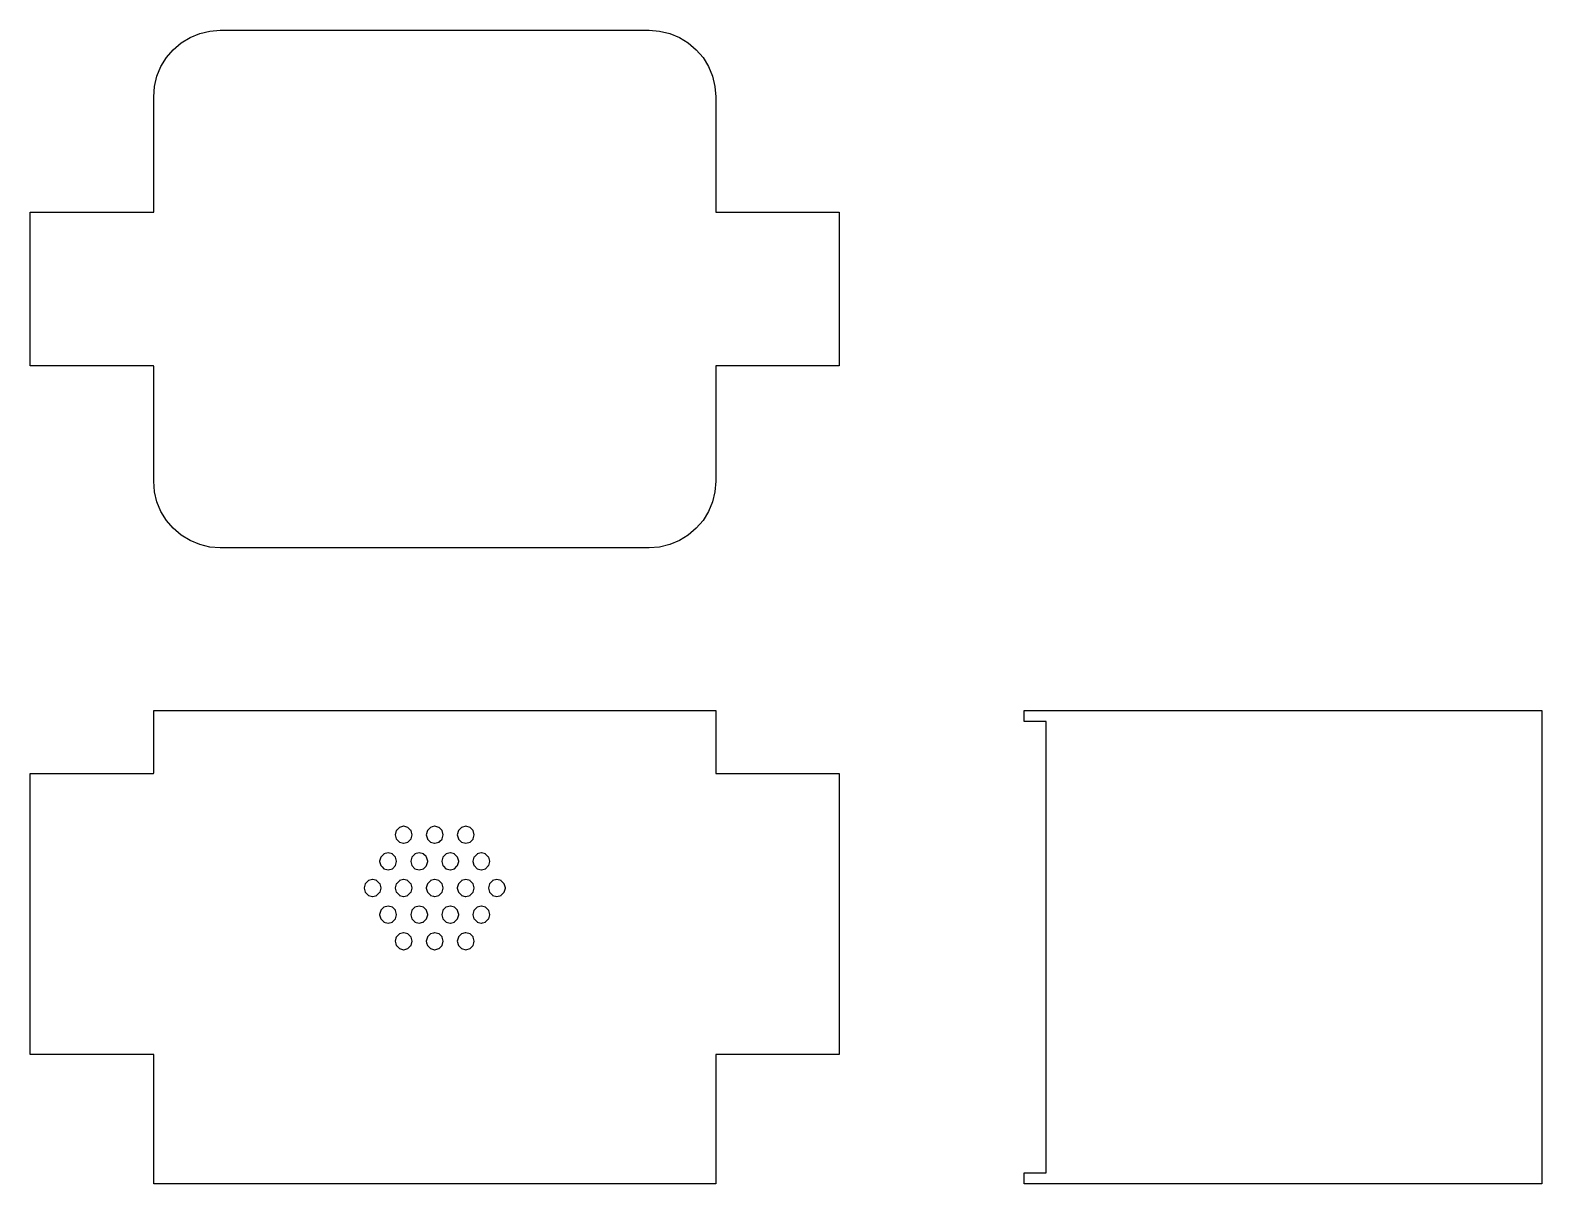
# Model space of a CAD drawing. Header units: metres. Extents: x 0 to 204, y 0 to 156.
import ezdxf

# ---------------------------------------------------------------- set-up
doc = ezdxf.new("R2010")
doc.units = ezdxf.units.M

msp = doc.modelspace()

# ---------------------------------------------------------------- linework, layer by layer
at = {"layer": 'FRONT'}
for points in [[(0, 17.5), (0, 17.5), (0, 17.5), (0, 17.5), (0, 17.5), (0, 17.5), (0, 17.5), (0, 55.5), (0, 55.5), (0, 55.5), (0, 55.5), (0, 55.5), (16.68, 55.5), (16.68, 55.5), (16.68, 55.5), (16.69, 55.5), (16.69, 55.5), (16.69, 55.5), (16.69, 55.5), (16.69, 55.5), (16.69, 55.51), (16.7, 55.51), (16.7, 55.51), (16.7, 55.51), (16.7, 55.51), (16.7, 55.51), (16.7, 55.52), (16.7, 55.52), (16.7, 55.52), (16.7, 64), (16.7, 64), (16.7, 64), (92.7, 64), (92.7, 64), (92.7, 64), (92.7, 55.52), (92.7, 55.52), (92.7, 55.52), (92.7, 55.51), (92.7, 55.51), (92.7, 55.51), (92.7, 55.51), (92.7, 55.51), (92.71, 55.51), (92.71, 55.5), (92.71, 55.5), (92.71, 55.5), (92.71, 55.5), (92.71, 55.5), (92.72, 55.5), (92.72, 55.5), (92.72, 55.5), (109.4, 55.5), (109.4, 55.5), (109.4, 55.5), (109.4, 55.5), (109.4, 55.5), (109.4, 55.5), (109.4, 55.5), (109.4, 17.5), (109.4, 17.5), (109.4, 17.5), (109.4, 17.5), (109.4, 17.5), (92.72, 17.5), (92.72, 17.5), (92.72, 17.5), (92.71, 17.5), (92.71, 17.5), (92.71, 17.5), (92.71, 17.5), (92.71, 17.5), (92.71, 17.49), (92.7, 17.49), (92.7, 17.49), (92.7, 17.49), (92.7, 17.49), (92.7, 17.49), (92.7, 17.48), (92.7, 17.48), (92.7, 17.48), (92.7, 0), (92.7, 0), (92.7, 0), (92.59, 0), (83.7, 0), (83.7, 0), (83.15, 0), (70.25, 0), (70.25, 0), (39.15, 0), (26.25, 0), (26.25, 0), (25.7, 0), (24.29, 0), (16.7, 0), (16.7, 0), (16.7, 0), (16.7, 17.48), (16.7, 17.48), (16.7, 17.48), (16.7, 17.49), (16.7, 17.49), (16.7, 17.49), (16.7, 17.49), (16.7, 17.49), (16.69, 17.49), (16.69, 17.5), (16.69, 17.5), (16.69, 17.5), (16.69, 17.5), (16.69, 17.5), (16.68, 17.5), (16.68, 17.5), (16.68, 17.5), (0, 17.5)], [(49.35, 47.21), (49.35, 47.2), (49.35, 47.2), (49.35, 47.2), (49.35, 47.2), (49.35, 47.19), (49.5, 46.63), (49.5, 46.63), (49.5, 46.63), (49.51, 46.62), (49.51, 46.62), (49.51, 46.62), (49.92, 46.21), (49.92, 46.21), (49.92, 46.21), (49.93, 46.2), (49.93, 46.2), (49.93, 46.2), (50.49, 46.05), (50.5, 46.05), (50.5, 46.05), (50.5, 46.05), (50.5, 46.05), (50.51, 46.05), (51.07, 46.2), (51.07, 46.2), (51.07, 46.2), (51.08, 46.21), (51.08, 46.21), (51.08, 46.21), (51.49, 46.62), (51.49, 46.62), (51.49, 46.62), (51.5, 46.63), (51.5, 46.63), (51.5, 46.63), (51.65, 47.19), (51.65, 47.2), (51.65, 47.2), (51.65, 47.2), (51.65, 47.2), (51.65, 47.21), (51.55, 47.57), (51.5, 47.77), (51.5, 47.77), (51.5, 47.77), (51.49, 47.78), (51.49, 47.78), (51.49, 47.78), (51.08, 48.19), (51.08, 48.19), (51.08, 48.19), (51.07, 48.2), (51.07, 48.2), (51.07, 48.2), (50.51, 48.35), (50.5, 48.35), (50.5, 48.35), (50.5, 48.35), (50.5, 48.35), (50.49, 48.35), (49.93, 48.2), (49.93, 48.2), (49.93, 48.2), (49.92, 48.19), (49.92, 48.19), (49.92, 48.19), (49.51, 47.78), (49.51, 47.78), (49.51, 47.78), (49.5, 47.77), (49.5, 47.77), (49.5, 47.77), (49.35, 47.21)], [(54.34, 48.25), (54.13, 48.2), (54.13, 48.2), (54.13, 48.2), (54.12, 48.19), (54.12, 48.19), (54.12, 48.19), (53.71, 47.78), (53.71, 47.78), (53.71, 47.78), (53.7, 47.77), (53.7, 47.77), (53.7, 47.77), (53.55, 47.21), (53.55, 47.2), (53.55, 47.2), (53.55, 47.2), (53.55, 47.2), (53.55, 47.19), (53.7, 46.63), (53.7, 46.63), (53.7, 46.63), (53.71, 46.62), (53.71, 46.62), (53.71, 46.62), (54.12, 46.21), (54.12, 46.21), (54.12, 46.21), (54.13, 46.2), (54.13, 46.2), (54.13, 46.2), (54.69, 46.05), (54.7, 46.05), (54.7, 46.05), (54.7, 46.05), (54.7, 46.05), (54.71, 46.05), (55.27, 46.2), (55.27, 46.2), (55.27, 46.2), (55.28, 46.21), (55.28, 46.21), (55.28, 46.21), (55.4, 46.33), (55.69, 46.62), (55.69, 46.62), (55.69, 46.62), (55.7, 46.63), (55.7, 46.63), (55.7, 46.63), (55.85, 47.19), (55.85, 47.2), (55.85, 47.2), (55.85, 47.2), (55.85, 47.2), (55.85, 47.21), (55.7, 47.77), (55.7, 47.77), (55.7, 47.77), (55.69, 47.78), (55.69, 47.78), (55.69, 47.78), (55.28, 48.19), (55.28, 48.19), (55.28, 48.19), (55.27, 48.2), (55.27, 48.2), (55.27, 48.2), (54.71, 48.35), (54.7, 48.35), (54.7, 48.35), (54.7, 48.35), (54.7, 48.35), (54.69, 48.35), (54.34, 48.25)], [(57.75, 47.21), (57.75, 47.2), (57.75, 47.2), (57.75, 47.2), (57.75, 47.2), (57.75, 47.19), (57.9, 46.63), (57.9, 46.63), (57.9, 46.63), (57.91, 46.62), (57.91, 46.62), (57.91, 46.62), (58.32, 46.21), (58.32, 46.21), (58.32, 46.21), (58.33, 46.2), (58.33, 46.2), (58.33, 46.2), (58.89, 46.05), (58.9, 46.05), (58.9, 46.05), (58.9, 46.05), (58.9, 46.05), (58.91, 46.05), (59.47, 46.2), (59.47, 46.2), (59.47, 46.2), (59.48, 46.21), (59.48, 46.21), (59.48, 46.21), (59.89, 46.62), (59.89, 46.62), (59.89, 46.62), (59.9, 46.63), (59.9, 46.63), (59.9, 46.63), (60.05, 47.19), (60.05, 47.2), (60.05, 47.2), (60.05, 47.2), (60.05, 47.2), (60.05, 47.21), (59.9, 47.77), (59.9, 47.77), (59.9, 47.77), (59.89, 47.78), (59.89, 47.78), (59.89, 47.78), (59.48, 48.19), (59.48, 48.19), (59.48, 48.19), (59.47, 48.2), (59.47, 48.2), (59.47, 48.2), (58.91, 48.35), (58.9, 48.35), (58.9, 48.35), (58.9, 48.35), (58.9, 48.35), (58.89, 48.35), (58.33, 48.2), (58.33, 48.2), (58.33, 48.2), (58.32, 48.19), (58.32, 48.19), (58.32, 48.19), (57.91, 47.78), (57.91, 47.78), (57.91, 47.78), (57.9, 47.77), (57.9, 47.77), (57.9, 47.77), (57.75, 47.21)], [(47.4, 43.03), (47.4, 43.03), (47.4, 43.03), (47.41, 43.02), (47.41, 43.02), (47.41, 43.02), (47.59, 42.84), (47.82, 42.61), (47.82, 42.61), (47.82, 42.61), (47.83, 42.6), (47.83, 42.6), (47.83, 42.6), (48.24, 42.49), (48.39, 42.45), (48.4, 42.45), (48.4, 42.45), (48.4, 42.45), (48.4, 42.45), (48.41, 42.45), (48.97, 42.6), (48.97, 42.6), (48.97, 42.6), (48.98, 42.61), (48.98, 42.61), (48.98, 42.61), (49.39, 43.02), (49.39, 43.02), (49.39, 43.02), (49.4, 43.03), (49.4, 43.03), (49.4, 43.03), (49.55, 43.59), (49.55, 43.6), (49.55, 43.6), (49.55, 43.6), (49.55, 43.6), (49.55, 43.61), (49.4, 44.17), (49.4, 44.17), (49.4, 44.17), (49.39, 44.18), (49.39, 44.18), (49.39, 44.18), (48.98, 44.59), (48.98, 44.59), (48.98, 44.59), (48.97, 44.6), (48.97, 44.6), (48.97, 44.6), (48.41, 44.75), (48.4, 44.75), (48.4, 44.75), (48.4, 44.75), (48.4, 44.75), (48.39, 44.75), (47.83, 44.6), (47.83, 44.6), (47.83, 44.6), (47.82, 44.59), (47.82, 44.59), (47.82, 44.59), (47.41, 44.18), (47.41, 44.18), (47.41, 44.18), (47.4, 44.17), (47.4, 44.17), (47.4, 44.17), (47.25, 43.61), (47.25, 43.6), (47.25, 43.6), (47.25, 43.6), (47.25, 43.6), (47.25, 43.59), (47.4, 43.03)], [(53.59, 43.02), (53.59, 43.02), (53.59, 43.02), (53.6, 43.03), (53.6, 43.03), (53.6, 43.03), (53.75, 43.59), (53.75, 43.6), (53.75, 43.6), (53.75, 43.6), (53.75, 43.6), (53.75, 43.61), (53.6, 44.17), (53.6, 44.17), (53.6, 44.17), (53.59, 44.18), (53.59, 44.18), (53.59, 44.18), (53.53, 44.24), (53.18, 44.59), (53.18, 44.59), (53.18, 44.59), (53.17, 44.6), (53.17, 44.6), (53.17, 44.6), (52.61, 44.75), (52.6, 44.75), (52.6, 44.75), (52.6, 44.75), (52.6, 44.75), (52.59, 44.75), (52.03, 44.6), (52.03, 44.6), (52.03, 44.6), (52.02, 44.59), (52.02, 44.59), (52.02, 44.59), (51.7, 44.27), (51.61, 44.18), (51.61, 44.18), (51.61, 44.18), (51.6, 44.17), (51.6, 44.17), (51.6, 44.17), (51.45, 43.61), (51.45, 43.6), (51.45, 43.6), (51.45, 43.6), (51.45, 43.6), (51.45, 43.59), (51.6, 43.03), (51.6, 43.03), (51.6, 43.03), (51.61, 43.02), (51.61, 43.02), (51.61, 43.02), (52.02, 42.61), (52.02, 42.61), (52.02, 42.61), (52.03, 42.6), (52.03, 42.6), (52.03, 42.6), (52.59, 42.45), (52.6, 42.45), (52.6, 42.45), (52.6, 42.45), (52.6, 42.45), (52.61, 42.45), (53.17, 42.6), (53.17, 42.6), (53.17, 42.6), (53.18, 42.61), (53.18, 42.61), (53.18, 42.61), (53.53, 42.96), (53.59, 43.02)], [(56.23, 44.6), (56.23, 44.6), (56.23, 44.6), (56.22, 44.59), (56.22, 44.59), (56.22, 44.59), (55.81, 44.18), (55.81, 44.18), (55.81, 44.18), (55.8, 44.17), (55.8, 44.17), (55.8, 44.17), (55.65, 43.61), (55.65, 43.6), (55.65, 43.6), (55.65, 43.6), (55.65, 43.6), (55.65, 43.59), (55.8, 43.03), (55.8, 43.03), (55.8, 43.03), (55.81, 43.02), (55.81, 43.02), (55.81, 43.02), (55.87, 42.96), (56.22, 42.61), (56.22, 42.61), (56.22, 42.61), (56.23, 42.6), (56.23, 42.6), (56.23, 42.6), (56.79, 42.45), (56.8, 42.45), (56.8, 42.45), (56.8, 42.45), (56.8, 42.45), (56.81, 42.45), (57.37, 42.6), (57.37, 42.6), (57.37, 42.6), (57.38, 42.61), (57.38, 42.61), (57.38, 42.61), (57.7, 42.93), (57.79, 43.02), (57.79, 43.02), (57.79, 43.02), (57.8, 43.03), (57.8, 43.03), (57.8, 43.03), (57.95, 43.59), (57.95, 43.6), (57.95, 43.6), (57.95, 43.6), (57.95, 43.6), (57.95, 43.61), (57.8, 44.17), (57.8, 44.17), (57.8, 44.17), (57.79, 44.18), (57.79, 44.18), (57.79, 44.18), (57.38, 44.59), (57.38, 44.59), (57.38, 44.59), (57.37, 44.6), (57.37, 44.6), (57.37, 44.6), (56.81, 44.75), (56.8, 44.75), (56.8, 44.75), (56.8, 44.75), (56.8, 44.75), (56.79, 44.75), (56.23, 44.6)], [(60.42, 42.61), (60.42, 42.61), (60.42, 42.61), (60.43, 42.6), (60.43, 42.6), (60.43, 42.6), (60.99, 42.45), (61, 42.45), (61, 42.45), (61, 42.45), (61, 42.45), (61.01, 42.45), (61.57, 42.6), (61.57, 42.6), (61.57, 42.6), (61.58, 42.61), (61.58, 42.61), (61.58, 42.61), (61.99, 43.02), (61.99, 43.02), (61.99, 43.02), (62, 43.03), (62, 43.03), (62, 43.03), (62.15, 43.59), (62.15, 43.6), (62.15, 43.6), (62.15, 43.6), (62.15, 43.6), (62.15, 43.61), (62, 44.17), (62, 44.17), (62, 44.17), (61.99, 44.18), (61.99, 44.18), (61.99, 44.18), (61.58, 44.59), (61.58, 44.59), (61.58, 44.59), (61.57, 44.6), (61.57, 44.6), (61.57, 44.6), (61.01, 44.75), (61, 44.75), (61, 44.75), (61, 44.75), (61, 44.75), (60.99, 44.75), (60.43, 44.6), (60.43, 44.6), (60.43, 44.6), (60.42, 44.59), (60.42, 44.59), (60.42, 44.59), (60.01, 44.18), (60.01, 44.18), (60.01, 44.18), (60, 44.17), (60, 44.17), (60, 44.17), (59.85, 43.61), (59.85, 43.6), (59.85, 43.6), (59.85, 43.6), (59.85, 43.6), (59.85, 43.59), (59.99, 43.07), (60, 43.03), (60, 43.03), (60, 43.03), (60.01, 43.02), (60.01, 43.02), (60.01, 43.02), (60.42, 42.61)], [(45.15, 40.01), (45.15, 40), (45.15, 40), (45.15, 40), (45.15, 40), (45.15, 39.99), (45.3, 39.43), (45.3, 39.43), (45.3, 39.43), (45.31, 39.42), (45.31, 39.42), (45.31, 39.42), (45.72, 39.01), (45.72, 39.01), (45.72, 39.01), (45.73, 39), (45.73, 39), (45.73, 39), (46.29, 38.85), (46.3, 38.85), (46.3, 38.85), (46.3, 38.85), (46.3, 38.85), (46.31, 38.85), (46.87, 39), (46.87, 39), (46.87, 39), (46.88, 39.01), (46.88, 39.01), (46.88, 39.01), (47.29, 39.42), (47.29, 39.42), (47.29, 39.42), (47.3, 39.43), (47.3, 39.43), (47.3, 39.43), (47.45, 39.99), (47.45, 40), (47.45, 40), (47.45, 40), (47.45, 40), (47.45, 40.01), (47.3, 40.57), (47.3, 40.57), (47.3, 40.57), (47.29, 40.58), (47.29, 40.58), (47.29, 40.58), (46.88, 40.99), (46.88, 40.99), (46.88, 40.99), (46.87, 41), (46.87, 41), (46.87, 41), (46.31, 41.15), (46.3, 41.15), (46.3, 41.15), (46.3, 41.15), (46.3, 41.15), (46.29, 41.15), (45.73, 41), (45.73, 41), (45.73, 41), (45.72, 40.99), (45.72, 40.99), (45.72, 40.99), (45.31, 40.58), (45.31, 40.58), (45.31, 40.58), (45.3, 40.57), (45.3, 40.57), (45.3, 40.57), (45.15, 40.01)], [(49.5, 39.43), (49.5, 39.43), (49.5, 39.43), (49.51, 39.42), (49.51, 39.42), (49.51, 39.42), (49.92, 39.01), (49.92, 39.01), (49.92, 39.01), (49.93, 39), (49.93, 39), (49.93, 39), (50.49, 38.85), (50.5, 38.85), (50.5, 38.85), (50.5, 38.85), (50.5, 38.85), (50.51, 38.85), (51.07, 39), (51.07, 39), (51.07, 39), (51.08, 39.01), (51.08, 39.01), (51.08, 39.01), (51.49, 39.42), (51.49, 39.42), (51.49, 39.42), (51.5, 39.43), (51.5, 39.43), (51.5, 39.43), (51.65, 39.99), (51.65, 40), (51.65, 40), (51.65, 40), (51.65, 40), (51.65, 40.01), (51.5, 40.57), (51.5, 40.57), (51.5, 40.57), (51.49, 40.58), (51.49, 40.58), (51.49, 40.58), (51.08, 40.99), (51.08, 40.99), (51.08, 40.99), (51.07, 41), (51.07, 41), (51.07, 41), (50.51, 41.15), (50.5, 41.15), (50.5, 41.15), (50.5, 41.15), (50.5, 41.15), (50.49, 41.15), (49.93, 41), (49.93, 41), (49.93, 41), (49.92, 40.99), (49.92, 40.99), (49.92, 40.99), (49.51, 40.58), (49.51, 40.58), (49.51, 40.58), (49.5, 40.57), (49.5, 40.57), (49.5, 40.57), (49.35, 40.01), (49.35, 40), (49.35, 40), (49.35, 40), (49.35, 40), (49.35, 39.99), (49.5, 39.43)], [(54.13, 41), (54.13, 41), (54.13, 41), (54.12, 40.99), (54.12, 40.99), (54.12, 40.99), (53.71, 40.58), (53.71, 40.58), (53.71, 40.58), (53.7, 40.57), (53.7, 40.57), (53.7, 40.57), (53.55, 40.01), (53.55, 40), (53.55, 40), (53.55, 40), (53.55, 40), (53.55, 39.99), (53.7, 39.43), (53.7, 39.43), (53.7, 39.43), (53.71, 39.42), (53.71, 39.42), (53.71, 39.42), (54.12, 39.01), (54.12, 39.01), (54.12, 39.01), (54.13, 39), (54.13, 39), (54.13, 39), (54.55, 38.89), (54.69, 38.85), (54.7, 38.85), (54.7, 38.85), (54.7, 38.85), (54.7, 38.85), (54.71, 38.85), (55.27, 39), (55.27, 39), (55.27, 39), (55.28, 39.01), (55.28, 39.01), (55.28, 39.01), (55.4, 39.13), (55.69, 39.42), (55.69, 39.42), (55.69, 39.42), (55.7, 39.43), (55.7, 39.43), (55.7, 39.43), (55.85, 39.99), (55.85, 40), (55.85, 40), (55.85, 40), (55.85, 40), (55.85, 40.01), (55.7, 40.57), (55.7, 40.57), (55.7, 40.57), (55.69, 40.58), (55.69, 40.58), (55.69, 40.58), (55.28, 40.99), (55.28, 40.99), (55.28, 40.99), (55.27, 41), (55.27, 41), (55.27, 41), (54.71, 41.15), (54.7, 41.15), (54.7, 41.15), (54.7, 41.15), (54.7, 41.15), (54.69, 41.15), (54.13, 41)], [(57.9, 39.43), (57.9, 39.43), (57.9, 39.43), (57.91, 39.42), (57.91, 39.42), (57.91, 39.42), (58.32, 39.01), (58.32, 39.01), (58.32, 39.01), (58.33, 39), (58.33, 39), (58.33, 39), (58.83, 38.87), (58.89, 38.85), (58.9, 38.85), (58.9, 38.85), (58.9, 38.85), (58.9, 38.85), (58.91, 38.85), (59.47, 39), (59.47, 39), (59.47, 39), (59.48, 39.01), (59.48, 39.01), (59.48, 39.01), (59.89, 39.42), (59.89, 39.42), (59.89, 39.42), (59.9, 39.43), (59.9, 39.43), (59.9, 39.43), (60.05, 39.99), (60.05, 40), (60.05, 40), (60.05, 40), (60.05, 40), (60.05, 40.01), (59.9, 40.57), (59.9, 40.57), (59.9, 40.57), (59.89, 40.58), (59.89, 40.58), (59.89, 40.58), (59.48, 40.99), (59.48, 40.99), (59.48, 40.99), (59.47, 41), (59.47, 41), (59.47, 41), (58.91, 41.15), (58.9, 41.15), (58.9, 41.15), (58.9, 41.15), (58.9, 41.15), (58.89, 41.15), (58.33, 41), (58.33, 41), (58.33, 41), (58.32, 40.99), (58.32, 40.99), (58.32, 40.99), (57.91, 40.58), (57.91, 40.58), (57.91, 40.58), (57.9, 40.57), (57.9, 40.57), (57.9, 40.57), (57.75, 40.01), (57.75, 40), (57.75, 40), (57.75, 40), (57.75, 40), (57.75, 39.99), (57.9, 39.43)], [(61.95, 40.01), (61.95, 40), (61.95, 40), (61.95, 40), (61.95, 40), (61.95, 39.99), (62.1, 39.43), (62.1, 39.43), (62.1, 39.43), (62.11, 39.42), (62.11, 39.42), (62.11, 39.42), (62.52, 39.01), (62.52, 39.01), (62.52, 39.01), (62.53, 39), (62.53, 39), (62.53, 39), (63.09, 38.85), (63.1, 38.85), (63.1, 38.85), (63.1, 38.85), (63.1, 38.85), (63.11, 38.85), (63.67, 39), (63.67, 39), (63.67, 39), (63.68, 39.01), (63.68, 39.01), (63.68, 39.01), (64.09, 39.42), (64.09, 39.42), (64.09, 39.42), (64.1, 39.43), (64.1, 39.43), (64.1, 39.43), (64.25, 39.99), (64.25, 40), (64.25, 40), (64.25, 40), (64.25, 40), (64.25, 40.01), (64.1, 40.57), (64.1, 40.57), (64.1, 40.57), (64.09, 40.58), (64.09, 40.58), (64.09, 40.58), (63.68, 40.99), (63.68, 40.99), (63.68, 40.99), (63.67, 41), (63.67, 41), (63.67, 41), (63.11, 41.15), (63.1, 41.15), (63.1, 41.15), (63.1, 41.15), (63.1, 41.15), (63.09, 41.15), (62.53, 41), (62.53, 41), (62.53, 41), (62.52, 40.99), (62.52, 40.99), (62.52, 40.99), (62.11, 40.58), (62.11, 40.58), (62.11, 40.58), (62.1, 40.57), (62.1, 40.57), (62.1, 40.57), (61.95, 40.01)], [(48.39, 35.25), (48.4, 35.25), (48.4, 35.25), (48.4, 35.25), (48.4, 35.25), (48.41, 35.25), (48.97, 35.4), (48.97, 35.4), (48.97, 35.4), (48.98, 35.41), (48.98, 35.41), (48.98, 35.41), (49.39, 35.82), (49.39, 35.82), (49.39, 35.82), (49.4, 35.83), (49.4, 35.83), (49.4, 35.83), (49.55, 36.39), (49.55, 36.4), (49.55, 36.4), (49.55, 36.4), (49.55, 36.4), (49.55, 36.41), (49.4, 36.97), (49.4, 36.97), (49.4, 36.97), (49.39, 36.98), (49.39, 36.98), (49.39, 36.98), (48.98, 37.39), (48.98, 37.39), (48.98, 37.39), (48.97, 37.4), (48.97, 37.4), (48.97, 37.4), (48.41, 37.55), (48.4, 37.55), (48.4, 37.55), (48.4, 37.55), (48.4, 37.55), (48.39, 37.55), (47.83, 37.4), (47.83, 37.4), (47.83, 37.4), (47.82, 37.39), (47.82, 37.39), (47.82, 37.39), (47.41, 36.98), (47.41, 36.98), (47.41, 36.98), (47.4, 36.97), (47.4, 36.97), (47.4, 36.97), (47.25, 36.41), (47.25, 36.4), (47.25, 36.4), (47.25, 36.4), (47.25, 36.4), (47.25, 36.39), (47.4, 35.83), (47.4, 35.83), (47.4, 35.83), (47.41, 35.82), (47.41, 35.82), (47.41, 35.82), (47.82, 35.41), (47.82, 35.41), (47.82, 35.41), (47.83, 35.4), (47.83, 35.4), (47.83, 35.4), (48.39, 35.25)], [(53.09, 35.38), (53.17, 35.4), (53.17, 35.4), (53.17, 35.4), (53.18, 35.41), (53.18, 35.41), (53.18, 35.41), (53.59, 35.82), (53.59, 35.82), (53.59, 35.82), (53.6, 35.83), (53.6, 35.83), (53.6, 35.83), (53.75, 36.39), (53.75, 36.4), (53.75, 36.4), (53.75, 36.4), (53.75, 36.4), (53.75, 36.41), (53.6, 36.97), (53.6, 36.97), (53.6, 36.97), (53.59, 36.98), (53.59, 36.98), (53.59, 36.98), (53.53, 37.04), (53.18, 37.39), (53.18, 37.39), (53.18, 37.39), (53.17, 37.4), (53.17, 37.4), (53.17, 37.4), (52.61, 37.55), (52.6, 37.55), (52.6, 37.55), (52.6, 37.55), (52.6, 37.55), (52.59, 37.55), (52.03, 37.4), (52.03, 37.4), (52.03, 37.4), (52.02, 37.39), (52.02, 37.39), (52.02, 37.39), (51.61, 36.98), (51.61, 36.98), (51.61, 36.98), (51.6, 36.97), (51.6, 36.97), (51.6, 36.97), (51.45, 36.41), (51.45, 36.4), (51.45, 36.4), (51.45, 36.4), (51.45, 36.4), (51.45, 36.39), (51.6, 35.83), (51.6, 35.83), (51.6, 35.83), (51.61, 35.82), (51.61, 35.82), (51.61, 35.82), (52.02, 35.41), (52.02, 35.41), (52.02, 35.41), (52.03, 35.4), (52.03, 35.4), (52.03, 35.4), (52.59, 35.25), (52.6, 35.25), (52.6, 35.25), (52.6, 35.25), (52.6, 35.25), (52.61, 35.25), (53.09, 35.38)], [(56.23, 37.4), (56.23, 37.4), (56.23, 37.4), (56.22, 37.39), (56.22, 37.39), (56.22, 37.39), (55.81, 36.98), (55.81, 36.98), (55.81, 36.98), (55.8, 36.97), (55.8, 36.97), (55.8, 36.97), (55.65, 36.41), (55.65, 36.4), (55.65, 36.4), (55.65, 36.4), (55.65, 36.4), (55.65, 36.39), (55.8, 35.83), (55.8, 35.83), (55.8, 35.83), (55.81, 35.82), (55.81, 35.82), (55.81, 35.82), (56.22, 35.41), (56.22, 35.41), (56.22, 35.41), (56.23, 35.4), (56.23, 35.4), (56.23, 35.4), (56.79, 35.25), (56.8, 35.25), (56.8, 35.25), (56.8, 35.25), (56.8, 35.25), (56.81, 35.25), (57.37, 35.4), (57.37, 35.4), (57.37, 35.4), (57.38, 35.41), (57.38, 35.41), (57.38, 35.41), (57.79, 35.82), (57.79, 35.82), (57.79, 35.82), (57.8, 35.83), (57.8, 35.83), (57.8, 35.83), (57.95, 36.39), (57.95, 36.4), (57.95, 36.4), (57.95, 36.4), (57.95, 36.4), (57.95, 36.41), (57.8, 36.97), (57.8, 36.97), (57.8, 36.97), (57.79, 36.98), (57.79, 36.98), (57.79, 36.98), (57.38, 37.39), (57.38, 37.39), (57.38, 37.39), (57.37, 37.4), (57.37, 37.4), (57.37, 37.4), (56.81, 37.55), (56.8, 37.55), (56.8, 37.55), (56.8, 37.55), (56.8, 37.55), (56.79, 37.55), (56.23, 37.4)], [(61.57, 35.4), (61.57, 35.4), (61.57, 35.4), (61.58, 35.41), (61.58, 35.41), (61.58, 35.41), (61.99, 35.82), (61.99, 35.82), (61.99, 35.82), (62, 35.83), (62, 35.83), (62, 35.83), (62.15, 36.39), (62.15, 36.4), (62.15, 36.4), (62.15, 36.4), (62.15, 36.4), (62.15, 36.41), (62, 36.97), (62, 36.97), (62, 36.97), (61.99, 36.98), (61.99, 36.98), (61.99, 36.98), (61.58, 37.39), (61.58, 37.39), (61.58, 37.39), (61.57, 37.4), (61.57, 37.4), (61.57, 37.4), (61.01, 37.55), (61, 37.55), (61, 37.55), (61, 37.55), (61, 37.55), (60.99, 37.55), (60.43, 37.4), (60.43, 37.4), (60.43, 37.4), (60.42, 37.39), (60.42, 37.39), (60.42, 37.39), (60.01, 36.98), (60.01, 36.98), (60.01, 36.98), (60, 36.97), (60, 36.97), (60, 36.97), (59.85, 36.41), (59.85, 36.4), (59.85, 36.4), (59.85, 36.4), (59.85, 36.4), (59.85, 36.39), (60, 35.83), (60, 35.83), (60, 35.83), (60.01, 35.82), (60.01, 35.82), (60.01, 35.82), (60.42, 35.41), (60.42, 35.41), (60.42, 35.41), (60.43, 35.4), (60.43, 35.4), (60.43, 35.4), (60.99, 35.25), (61, 35.25), (61, 35.25), (61, 35.25), (61, 35.25), (61.01, 35.25), (61.16, 35.29), (61.57, 35.4)], [(49.46, 33.2), (49.35, 32.81), (49.35, 32.8), (49.35, 32.8), (49.35, 32.8), (49.35, 32.8), (49.35, 32.79), (49.44, 32.47), (49.5, 32.23), (49.5, 32.23), (49.5, 32.23), (49.51, 32.22), (49.51, 32.22), (49.51, 32.22), (49.92, 31.81), (49.92, 31.81), (49.92, 31.81), (49.93, 31.8), (49.93, 31.8), (49.93, 31.8), (50.49, 31.65), (50.5, 31.65), (50.5, 31.65), (50.5, 31.65), (50.5, 31.65), (50.51, 31.65), (51.07, 31.8), (51.07, 31.8), (51.07, 31.8), (51.08, 31.81), (51.08, 31.81), (51.08, 31.81), (51.49, 32.22), (51.49, 32.22), (51.49, 32.22), (51.5, 32.23), (51.5, 32.23), (51.5, 32.23), (51.65, 32.79), (51.65, 32.8), (51.65, 32.8), (51.65, 32.8), (51.65, 32.8), (51.65, 32.81), (51.5, 33.37), (51.5, 33.37), (51.5, 33.37), (51.49, 33.38), (51.49, 33.38), (51.49, 33.38), (51.08, 33.79), (51.08, 33.79), (51.08, 33.79), (51.07, 33.8), (51.07, 33.8), (51.07, 33.8), (50.51, 33.95), (50.5, 33.95), (50.5, 33.95), (50.5, 33.95), (50.5, 33.95), (50.49, 33.95), (49.93, 33.8), (49.93, 33.8), (49.93, 33.8), (49.92, 33.79), (49.92, 33.79), (49.92, 33.79), (49.51, 33.38), (49.51, 33.38), (49.51, 33.38), (49.5, 33.37), (49.5, 33.37), (49.5, 33.37), (49.46, 33.2)], [(54.55, 33.91), (54.13, 33.8), (54.13, 33.8), (54.13, 33.8), (54.12, 33.79), (54.12, 33.79), (54.12, 33.79), (53.71, 33.38), (53.71, 33.38), (53.71, 33.38), (53.7, 33.37), (53.7, 33.37), (53.7, 33.37), (53.55, 32.81), (53.55, 32.8), (53.55, 32.8), (53.55, 32.8), (53.55, 32.8), (53.55, 32.79), (53.6, 32.6), (53.7, 32.23), (53.7, 32.23), (53.7, 32.23), (53.71, 32.22), (53.71, 32.22), (53.71, 32.22), (54.07, 31.85), (54.12, 31.81), (54.12, 31.81), (54.12, 31.81), (54.13, 31.8), (54.13, 31.8), (54.13, 31.8), (54.69, 31.65), (54.7, 31.65), (54.7, 31.65), (54.7, 31.65), (54.7, 31.65), (54.71, 31.65), (55.27, 31.8), (55.27, 31.8), (55.27, 31.8), (55.28, 31.81), (55.28, 31.81), (55.28, 31.81), (55.69, 32.22), (55.69, 32.22), (55.69, 32.22), (55.7, 32.23), (55.7, 32.23), (55.7, 32.23), (55.85, 32.79), (55.85, 32.8), (55.85, 32.8), (55.85, 32.8), (55.85, 32.8), (55.85, 32.81), (55.7, 33.37), (55.7, 33.37), (55.7, 33.37), (55.69, 33.38), (55.69, 33.38), (55.69, 33.38), (55.28, 33.79), (55.28, 33.79), (55.28, 33.79), (55.27, 33.8), (55.27, 33.8), (55.27, 33.8), (54.71, 33.95), (54.7, 33.95), (54.7, 33.95), (54.7, 33.95), (54.7, 33.95), (54.69, 33.95), (54.55, 33.91)], [(57.9, 32.23), (57.9, 32.23), (57.9, 32.23), (57.91, 32.22), (57.91, 32.22), (57.91, 32.22), (58.32, 31.81), (58.32, 31.81), (58.32, 31.81), (58.33, 31.8), (58.33, 31.8), (58.33, 31.8), (58.89, 31.65), (58.9, 31.65), (58.9, 31.65), (58.9, 31.65), (58.9, 31.65), (58.91, 31.65), (59.47, 31.8), (59.47, 31.8), (59.47, 31.8), (59.48, 31.81), (59.48, 31.81), (59.48, 31.81), (59.89, 32.22), (59.89, 32.22), (59.89, 32.22), (59.9, 32.23), (59.9, 32.23), (59.9, 32.23), (59.99, 32.59), (60.05, 32.79), (60.05, 32.8), (60.05, 32.8), (60.05, 32.8), (60.05, 32.8), (60.05, 32.81), (59.9, 33.37), (59.9, 33.37), (59.9, 33.37), (59.89, 33.38), (59.89, 33.38), (59.89, 33.38), (59.48, 33.79), (59.48, 33.79), (59.48, 33.79), (59.47, 33.8), (59.47, 33.8), (59.47, 33.8), (58.91, 33.95), (58.9, 33.95), (58.9, 33.95), (58.9, 33.95), (58.9, 33.95), (58.89, 33.95), (58.83, 33.93), (58.33, 33.8), (58.33, 33.8), (58.33, 33.8), (58.32, 33.79), (58.32, 33.79), (58.32, 33.79), (57.91, 33.38), (57.91, 33.38), (57.91, 33.38), (57.9, 33.37), (57.9, 33.37), (57.9, 33.37), (57.75, 32.81), (57.75, 32.8), (57.75, 32.8), (57.75, 32.8), (57.75, 32.8), (57.75, 32.79), (57.9, 32.23)]]:
    msp.add_lwpolyline(points, dxfattribs=at)
at = {"layer": 'SIDE'}
msp.add_lwpolyline([(134.4, 0), (134.4, 0), (134.4, 0), (134.4, 1.5), (134.4, 1.5), (134.4, 1.5), (134.4, 1.5), (134.4, 1.5), (137.38, 1.5), (137.38, 1.5), (137.38, 1.5), (137.39, 1.5), (137.39, 1.5), (137.39, 1.5), (137.39, 1.5), (137.39, 1.5), (137.39, 1.51), (137.4, 1.51), (137.4, 1.51), (137.4, 1.51), (137.4, 1.51), (137.4, 1.51), (137.4, 1.52), (137.4, 1.52), (137.4, 1.52), (137.4, 62.48), (137.4, 62.48), (137.4, 62.48), (137.4, 62.49), (137.4, 62.49), (137.4, 62.49), (137.4, 62.49), (137.4, 62.49), (137.39, 62.49), (137.39, 62.5), (137.39, 62.5), (137.39, 62.5), (137.39, 62.5), (137.39, 62.5), (137.38, 62.5), (137.38, 62.5), (137.38, 62.5), (134.4, 62.5), (134.4, 62.5), (134.4, 62.5), (134.4, 62.5), (134.4, 62.5), (134.4, 64), (134.4, 64), (134.4, 64), (134.4, 64), (134.4, 64), (204.4, 64), (204.4, 64), (204.4, 64), (204.4, 0), (204.4, 0), (204.4, 0), (204.29, 0), (134.4, 0), (134.4, 0), (134.4, 0)], dxfattribs=at)
at = {"layer": 'TOP'}
msp.add_lwpolyline([(0, 110.6), (0, 110.6), (0, 110.6), (0, 131.4), (0, 131.4), (0, 131.4), (16.68, 131.4), (16.68, 131.4), (16.68, 131.4), (16.69, 131.4), (16.69, 131.4), (16.69, 131.4), (16.69, 131.4), (16.69, 131.4), (16.69, 131.41), (16.7, 131.41), (16.7, 131.41), (16.7, 131.41), (16.7, 131.41), (16.7, 131.41), (16.7, 131.42), (16.7, 131.42), (16.7, 131.42), (16.7, 147), (16.7, 147), (16.81, 148.41), (16.81, 148.41), (16.81, 148.41), (17.14, 149.78), (17.14, 149.78), (17.14, 149.78), (17.68, 151.09), (17.68, 151.09), (17.68, 151.09), (17.68, 151.09), (17.68, 151.09), (18.42, 152.29), (18.42, 152.29), (18.42, 152.29), (18.42, 152.29), (18.42, 152.29), (19.34, 153.36), (19.34, 153.36), (19.34, 153.36), (19.34, 153.36), (20.41, 154.28), (20.41, 154.28), (20.41, 154.28), (21.61, 155.02), (21.61, 155.02), (21.61, 155.02), (21.61, 155.02), (22.92, 155.56), (22.92, 155.56), (22.92, 155.56), (22.92, 155.56), (24.29, 155.89), (24.29, 155.89), (24.29, 155.89), (25.7, 156), (25.7, 156), (83.7, 156), (83.7, 156), (83.7, 156), (85.11, 155.89), (85.11, 155.89), (85.11, 155.89), (86.48, 155.56), (86.48, 155.56), (87.79, 155.02), (87.79, 155.02), (87.79, 155.02), (88.99, 154.28), (88.99, 154.28), (88.99, 154.28), (90.06, 153.36), (90.06, 153.36), (90.06, 153.36), (90.06, 153.36), (90.98, 152.29), (90.98, 152.29), (90.98, 152.29), (91.72, 151.09), (91.72, 151.09), (91.72, 151.09), (91.72, 151.09), (92.26, 149.78), (92.26, 149.78), (92.26, 149.78), (92.59, 148.41), (92.59, 148.41), (92.59, 148.41), (92.59, 148.41), (92.7, 147), (92.7, 147), (92.7, 147), (92.7, 147), (92.7, 131.42), (92.7, 131.42), (92.7, 131.42), (92.7, 131.41), (92.7, 131.41), (92.7, 131.41), (92.7, 131.41), (92.7, 131.41), (92.71, 131.41), (92.71, 131.4), (92.71, 131.4), (92.71, 131.4), (92.71, 131.4), (92.71, 131.4), (92.72, 131.4), (92.72, 131.4), (92.72, 131.4), (109.4, 131.4), (109.4, 131.4), (109.4, 131.4), (109.4, 131.4), (109.4, 110.6), (109.4, 110.6), (109.4, 110.6), (92.72, 110.6), (92.72, 110.6), (92.72, 110.6), (92.71, 110.6), (92.71, 110.6), (92.71, 110.6), (92.71, 110.6), (92.71, 110.6), (92.71, 110.59), (92.7, 110.59), (92.7, 110.59), (92.7, 110.59), (92.7, 110.59), (92.7, 110.59), (92.7, 110.58), (92.7, 110.58), (92.7, 110.58), (92.7, 95), (92.7, 95), (92.7, 95), (92.7, 95), (92.59, 93.59), (92.59, 93.59), (92.59, 93.59), (92.26, 92.22), (92.26, 92.22), (92.26, 92.22), (92.26, 92.22), (91.72, 90.91), (91.72, 90.91), (91.72, 90.91), (90.98, 89.71), (90.98, 89.71), (90.98, 89.71), (90.98, 89.71), (90.98, 89.71), (90.98, 89.71), (90.06, 88.64), (90.06, 88.64), (90.06, 88.64), (90.06, 88.64), (88.99, 87.72), (88.99, 87.72), (88.99, 87.72), (87.79, 86.98), (87.79, 86.98), (87.79, 86.98), (86.48, 86.44), (86.48, 86.44), (86.48, 86.44), (86.48, 86.44), (86.48, 86.44), (86.48, 86.44), (85.11, 86.11), (85.11, 86.11), (85.11, 86.11), (85.11, 86.11), (85.11, 86.11), (83.7, 86), (83.7, 86), (83.7, 86), (25.7, 86), (25.7, 86), (25.7, 86), (24.29, 86.11), (24.29, 86.11), (24.29, 86.11), (24.29, 86.11), (24.29, 86.11), (24.29, 86.11), (24.29, 86.11), (22.92, 86.44), (22.92, 86.44), (22.92, 86.44), (22.92, 86.44), (21.61, 86.98), (21.61, 86.98), (21.61, 86.98), (21.61, 86.98), (21.61, 86.98), (20.41, 87.72), (20.41, 87.72), (20.41, 87.72), (20.41, 87.72), (20.41, 87.72), (19.34, 88.64), (19.34, 88.64), (19.34, 88.64), (19.34, 88.64), (19.34, 88.64), (18.42, 89.71), (18.42, 89.71), (18.42, 89.71), (18.42, 89.71), (18.42, 89.71), (17.68, 90.91), (17.68, 90.91), (17.68, 90.91), (17.68, 90.91), (17.68, 90.91), (17.14, 92.22), (17.14, 92.22), (17.14, 92.22), (17.14, 92.22), (16.81, 93.59), (16.81, 93.59), (16.81, 93.59), (16.7, 95), (16.7, 95), (16.7, 95), (16.7, 110.58), (16.7, 110.58), (16.7, 110.58), (16.7, 110.59), (16.7, 110.59), (16.7, 110.59), (16.7, 110.59), (16.7, 110.59), (16.69, 110.59), (16.69, 110.6), (16.69, 110.6), (16.69, 110.6), (16.69, 110.6), (16.69, 110.6), (16.68, 110.6), (16.68, 110.6), (16.68, 110.6), (0, 110.6), (0, 110.6)], dxfattribs=at)

doc.saveas('drawing.dxf')
